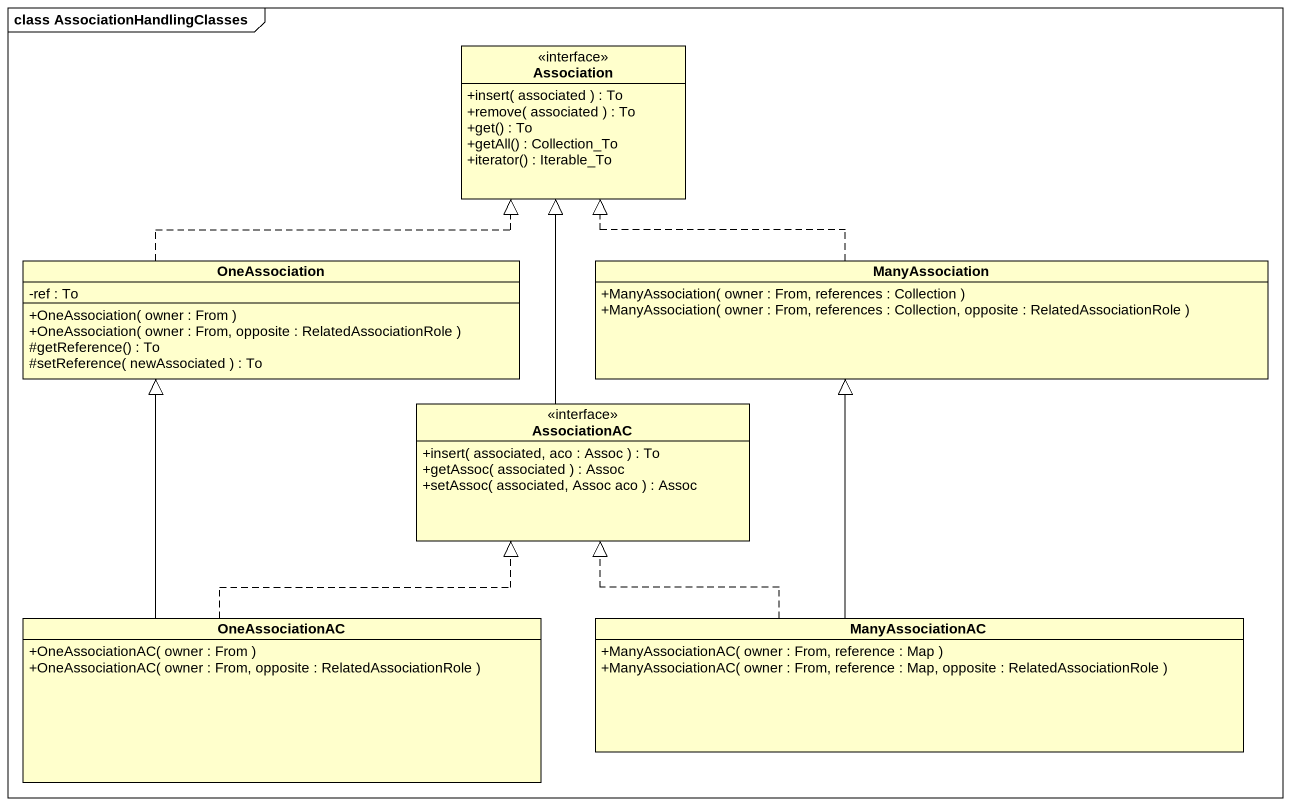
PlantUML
@startuml
mainframe class AssociationHandlingClasses
hide circle
hide empty members
skinparam classAttributeIconSize 0
interface Association {
  +insert( associated ) : To
  +remove( associated ) : To
  +get() : To
  +getAll() : Collection_To
  +iterator() : Iterable_To
}
class OneAssociation {
  -ref : To
  +OneAssociation( owner : From )
  +OneAssociation( owner : From, opposite : RelatedAssociationRole )
  #getReference() : To
  #setReference( newAssociated ) : To
}
class ManyAssociation {
  +ManyAssociation( owner : From, references : Collection )
  +ManyAssociation( owner : From, references : Collection, opposite : RelatedAssociationRole )
}
interface AssociationAC {
  +insert( associated, aco : Assoc ) : To
  +getAssoc( associated ) : Assoc
  +setAssoc( associated, Assoc aco ) : Assoc
}
class OneAssociationAC {
  +OneAssociationAC( owner : From )
  +OneAssociationAC( owner : From, opposite : RelatedAssociationRole )
}
class ManyAssociationAC {
  +ManyAssociationAC( owner : From, reference : Map )
  +ManyAssociationAC( owner : From, reference : Map, opposite : RelatedAssociationRole )
}
OneAssociation .up.|> Association
ManyAssociation .left.|> Association
AssociationAC -up-|> Association
OneAssociationAC -up-|> OneAssociation
OneAssociationAC .up.|> AssociationAC
ManyAssociationAC -up-|> ManyAssociation
ManyAssociationAC .up.|> AssociationAC
@enduml
